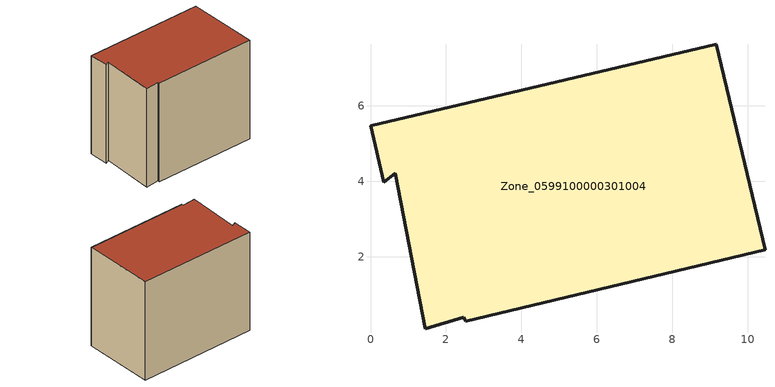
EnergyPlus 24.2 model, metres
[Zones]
Zone_0599100000301004
 floor ground (C_G): 1.45,0.09 0.66,4.21 0.35,3.98 0,5.47 9.17,7.64 10.46,2.18 2.52,0.29 2.48,0.4 z0
 wall outside (C_F): 10.46,2.18 9.17,7.64 0,5.47 0.35,3.98 0.66,4.21 1.45,0.09 2.48,0.4 2.52,0.29 10.46,2.18 z0:8.04
 roof outside (C_R): 0.66,4.21 1.45,0.09 2.48,0.4 2.52,0.29 10.46,2.18 9.17,7.64 0,5.47 0.35,3.98 z8.04
[BUILDING]
Pand.0599100000301004: North Axis=0; Terrain=City; Loads Convergence Tolerance Value=0.04; Temperature Convergence Tolerance Value=0.4; Solar Distribution=FullExterior; Maximum Number of Warmup Days=25; Minimum Number of Warmup Days=1
[Site:Location]
Rotterdam.The.Hague.AP_ZH_NLD Design_Conditions: Latitude=51.96; Longitude=4.45; Time Zone=1; Elevation=-4.5
[SITE:GROUNDTEMPERATURE:BUILDINGSURFACE]
18, 18, 18, 18, 18, 18, 18, 18, 18, 18, 18, 18
[MATERIAL] Thermal Absorptance=0.9; Solar Absorptance=0.7; Visible Absorptance=0.7
Name | Roughness | Thickness | Conductivity | Density | Specific Heat
G.TC.1975-1991 | MediumSmooth | 0.15 | 0.288461 | 540 | 1210
F.TC.1975-1991 | Rough | 0.3 | 0.230769 | 1920 | 840
R.TC.1975-1991 | MediumRough | 0.2 | 0.153846 | 1500 | 1000
[CONSTRUCTION]
C_G: G.TC.1975-1991
C_F: F.TC.1975-1991
C_R: R.TC.1975-1991
[ZONE]
Zone_0599100000301004: Type=1; Multiplier=1; Ceiling Height=Autocalculate; Volume=Autocalculate; Floor Area=autocalculate; Part of Total Floor Area=Yes
[ZONEINFILTRATION:DESIGNFLOWRATE]
Infil_Zone_0599100000301004: Zone or ZoneList or Space or SpaceList=Zone_0599100000301004; Schedule=AlwaysOn; Design Flow Rate Calculation Method=Flow/Area; Flow Rate per Floor Area=0.003; Constant Term Coefficient=1; Temperature Term Coefficient=0; Velocity Term Coefficient=0; Velocity Squared Term Coefficient=0
[HVACTEMPLATE:ZONE:IDEALLOADSAIRSYSTEM]
Zone_0599100000301004: Maximum Heating Supply Air Temperature=50; Minimum Cooling Supply Air Temperature=13; Maximum Heating Supply Air Humidity Ratio=0.0156; Minimum Cooling Supply Air Humidity Ratio=0.0077; Heating Limit=NoLimit; Cooling Limit=NoLimit; Dehumidification Control Type=ConstantSensibleHeatRatio; Cooling Sensible Heat Ratio=0.7; Dehumidification Setpoint=60; Humidification Control Type=None; Humidification Setpoint=30; Outdoor Air Method=None; Outdoor Air Flow Rate per Person=0.00944; Outdoor Air Flow Rate per Zone Floor Area=0; Outdoor Air Flow Rate per Zone=0; Demand Controlled Ventilation Type=None; Outdoor Air Economizer Type=NoEconomizer; Heat Recovery Type=None; Sensible Heat Recovery Effectiveness=0.7; Latent Heat Recovery Effectiveness=0.65
[ZONECONTROL:THERMOSTAT]
ThermostatControl_Zone_0599100000301004: Zone or ZoneList=Zone_0599100000301004; Control Type Schedule=DualSetpointControlType; Control 1=Thermostat_Zone_0599100000301004; Temperature Difference Between Cutout And Setpoint=0
[THERMOSTATSETPOINT:DUALSETPOINT]
Thermostat_Zone_0599100000301004: Heating Setpoint Temperature Schedule=HeatingSetpoint_Zone_0599100000301004; Cooling Setpoint Temperature Schedule=CoolingSetpoint_Zone_0599100000301004
[SCHEDULE:COMPACT]
HeatingSetpoint_Zone_0599100000301004: Through: 12/31, For: AllDays, Until: 24:00, 21
CoolingSetpoint_Zone_0599100000301004: Through: 12/31, For: AllDays, Until: 24:00, 24
DualSetpointControlType: Through: 12/31, For: AllDays, Until: 24:00, 4
AlwaysOn: Through: 12/31, For: AllDays, Until: 24:00, 1
